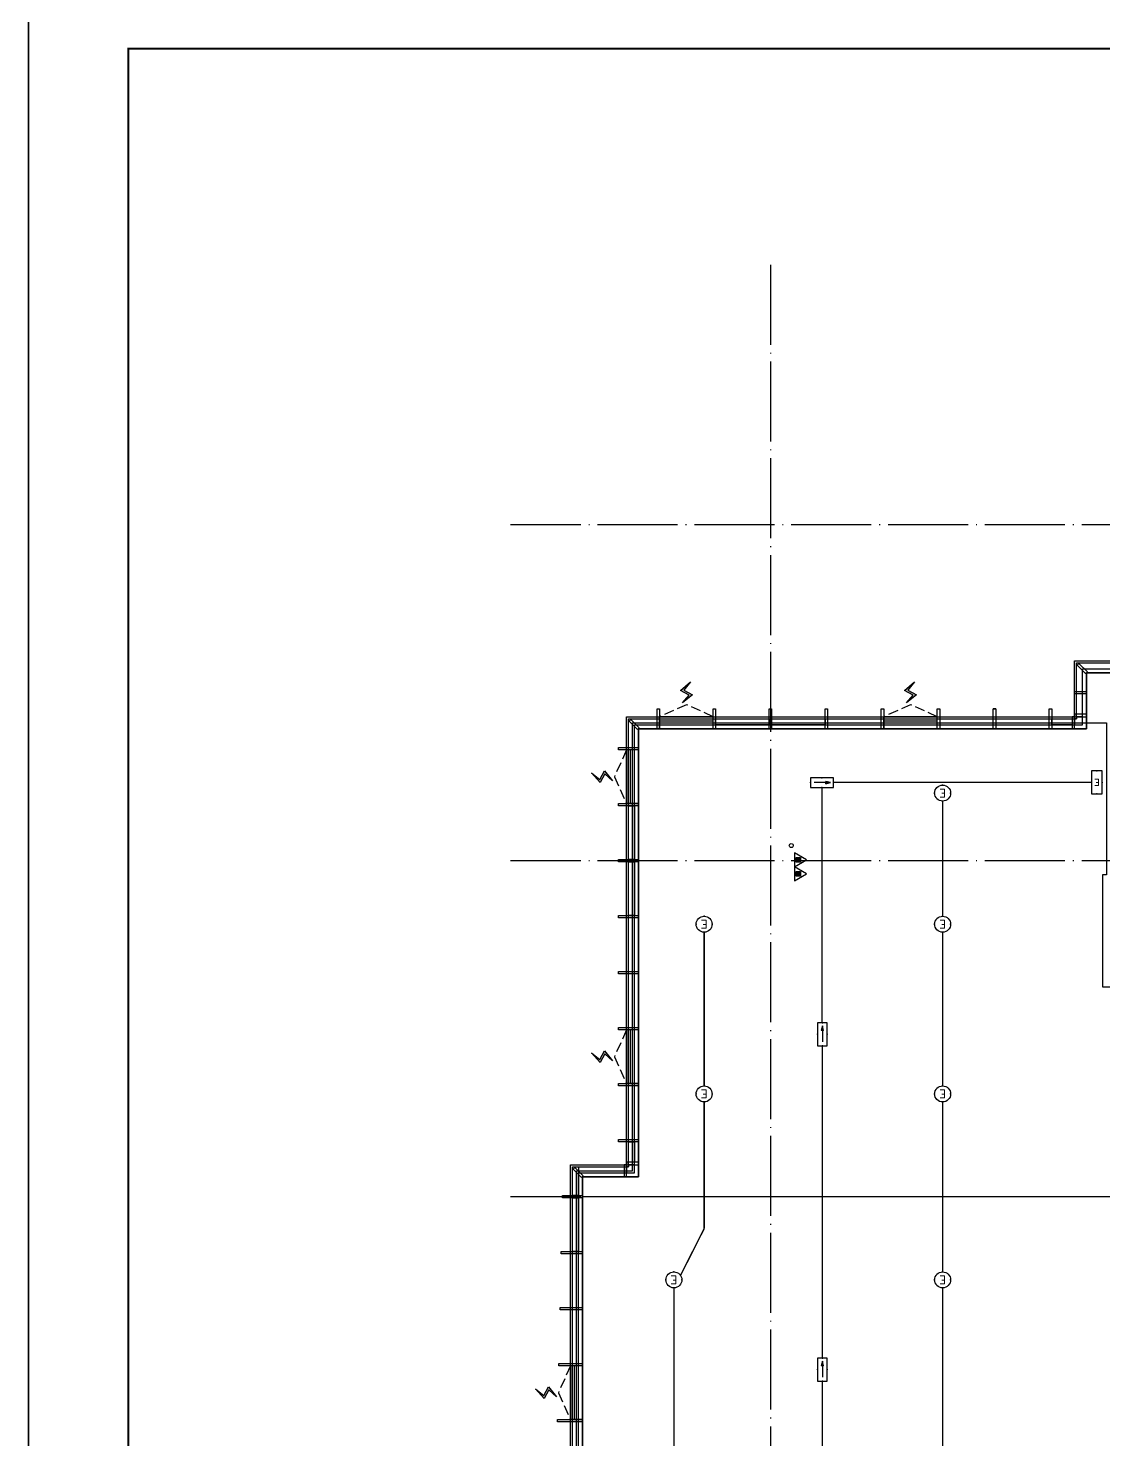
# Model space of a CAD drawing. Extents: x -292644 to 261407, y -12902 to 435090.
# Drawn here: x 93204 to 120089, y 129524 to 164811 of the extents above; entities that cross this region are included whole.
import ezdxf
from ezdxf.enums import TextEntityAlignment as Align
from ezdxf.xclip import XClip

# ---------------------------------------------------------------- set-up
doc = ezdxf.new("R2010")
doc.units = 0
doc.header["$LTSCALE"] = 1000
doc.header["$MEASUREMENT"] = 0
for name, pattern in [('104-10 轴网$0$DOTE', [2.42, 2, -0.2, 0.02, -0.2]), ('8#楼幕墙$0$109-34 轴网$0$L1$0$$AUDIT_BAD_LTYPE1', [0]), ('8#楼幕墙$0$DASH', [0.35, 0.25, -0.1]), ('DASH', [0.35, 0.25, -0.1]), ('X-104 8#10#平面_t3$0$109-34 轴网$0$L1$0$$AUDIT_BAD_LTYPE1', [0]), ('X-104 8#10#平面_t3$0$DASH', [0.35, 0.25, -0.1])]:
    doc.linetypes.add(name, pattern=pattern)
doc.layers.get('0').update_dxf_attribs({"linetype": 'CONTINUOUS'})
doc.layers.get('Defpoints').update_dxf_attribs({"linetype": 'CONTINUOUS'})
for name, color, linetype in [('104-10 轴网$0$A_AXIS-轴线', 36, '104-10 轴网$0$DOTE'), ('8#楼幕墙$0$04-电动窗', 1, 'CONTINUOUS'), ('8#楼幕墙$0$A-C_玻璃幕墙', 140, 'CONTINUOUS'), ('8#楼幕墙$0$A-C_窗b', 191, 'CONTINUOUS'), ('8#楼幕墙$0$A-SUR_看线', 231, 'CONTINUOUS'), ('8#楼幕墙$0$A-TECH_结构', 21, 'CONTINUOUS'), ('EQUIP-照明', 3, 'CONTINUOUS'), ('WIRE-应急', 2, 'DASH'), ('X-104 8#10#平面_t3$0$A-O_分水线', 127, 'CONTINUOUS'), ('X-104 8#10#平面_t3$0$A-SUR_看线', 231, 'CONTINUOUS'), ('X-104 8#10#平面_t3$0$A-TECH_结构', 21, 'CONTINUOUS'), ('X-104 8#10#平面_t3$0$水-消火栓', 41, 'CONTINUOUS')]:
    doc.layers.add(name, color=color, linetype=linetype)
doc.layers.add('8#楼幕墙$0$04-不打印_辅助线', color=165, linetype='CONTINUOUS', plot=False)
doc.layers.add('X-104 8#10#平面_t3$0$04-不打印_辅助线', color=165, linetype='CONTINUOUS', plot=False)
doc.layers.add('X-104 8#10#平面_t3$0$000套内', color=226, linetype='CONTINUOUS', lineweight=30, plot=False)
doc.layers.get('X-104 8#10#平面_t3$0$A-O_分水线').off()
doc.styles.add('_TEL_DIM', font='SIMPLEX', dxfattribs={"width": 0.7, "height": 3.5, "bigfont": 'HZTXT'})
doc.styles.get("Standard").update_dxf_attribs({"font": 'gbenor.shx', "bigfont": 'gbcbig.shx'})

# ---------------------------------------------------------------- blocks, each defined once
blk = doc.blocks.new('104-10 轴网')
at = {"layer": '104-10 轴网$0$A_AXIS-轴线', "linetype": '104-10 轴网$0$DOTE'}
for p, q in [((120430, 40100), (120430, -6500)), ((168930, 33600), (113930, 33600)), ((168930, 25200), (113930, 25200)), ((168930, 16800), (113930, 16800))]:
    blk.add_line(p, q, dxfattribs=at)
at = {"layer": 'Defpoints'}
blk.add_lwpolyline([(104380, 45500), (178480, 45500), (178480, -11900), (104380, -11900)], close=True, dxfattribs=at)
blk = doc.blocks.new('图框-A1')
for points, const_width in [([(0, 0), (841, 0), (841, 594), (0, 594)], 0.05), ([(766, 584), (25, 584), (25, 10), (766, 10)], 0.5)]:
    blk.add_lwpolyline(points, close=True, dxfattribs=dict(const_width=const_width))
at = {"const_width": 0.05}
blk.add_lwpolyline([(0, 297), (2, 297)], dxfattribs=at)
blk = doc.blocks.new('X-104 8#10#平面_t3$0$fdhggh')
at = {"layer": 'X-104 8#10#平面_t3$0$A-TECH_结构', "linetype": 'X-104 8#10#平面_t3$0$109-34 轴网$0$L1$0$$AUDIT_BAD_LTYPE1'}
blk.add_lwpolyline([(42500, 147300), (42500, 157100), (24700, 157100), (24700, 155700), (13500, 155700), (13500, 148700), (7900, 148700), (7900, 147300), (-3300, 147300), (-3300, 136100), (-4700, 136100), (-4700, 115500), (8900, 115500), (8900, 118300), (20100, 118300), (20100, 130900), (27100, 130900), (27100, 135100), (33100, 135100), (33100, 132300), (45300, 132300), (45300, 147300)], close=True, dxfattribs=at)
blk = doc.blocks.new('104-8910 结构')
at = {"layer": 'Defpoints'}
blk.add_lwpolyline([(-19000, -118200), (61000, -118200), (61000, 41800), (-19000, 41800)], close=True, dxfattribs=at)
blk = doc.blocks.new('8#楼幕墙$0$ii')
blk.add_lwpolyline([(-1340, 0), (0, 0), (0, -150), (-1340, -150)], close=True)
blk = doc.blocks.new('8#楼幕墙$0$$TCHSYS$WIN2D')
for p, q in [((-0.5, 0.5), (0.5, 0.5)), ((-0.5, 0.5), (-0.5, -0.5)), ((0.5, 0.5), (0.5, -0.5)), ((0.5, 0.167), (-0.5, 0.167)), ((0.5, -0.167), (-0.5, -0.167)), ((-0.5, -0.5), (0.5, -0.5))]:
    blk.add_line(p, q)
blk = doc.blocks.new('8#楼幕墙$0$开启扇')
at = {"layer": '8#楼幕墙$0$04-电动窗'}
h = blk.add_hatch(color=1, dxfattribs=at)
h.dxf.hatch_style = 1
h.paths.add_polyline_path([(771, 399), (600, 588), (817, 705), (569, 925), (738, 715), (521, 598)])
at = {"linetype": '8#楼幕墙$0$DASH'}
blk.add_lwpolyline([(0, 50), (670, 350), (1340, 50)], dxfattribs=at)
at = {"layer": '8#楼幕墙$0$04-电动窗', "color": 1}
blk.add_lwpolyline([(771, 399), (600, 588), (817, 705), (569, 925), (738, 715), (521, 598), (771, 399)], close=True, dxfattribs=at)
at = {"xscale": -1340, "yscale": 300, "zscale": 1340, "rotation": 180}
blk.add_blockref('8#楼幕墙$0$$TCHSYS$WIN2D', (670, -100), dxfattribs=at)
blk = doc.blocks.new('*U5094')
blk.add_lwpolyline([(510, 0), (0, 0), (0, 150), (510, 150)], close=True)
blk = doc.blocks.new('*U5095')
blk.add_lwpolyline([(720, 0), (0, 0), (0, 150), (720, 150)], close=True)
blk = doc.blocks.new('8#楼幕墙$0$A$C13E80662')
for points in [[(150, 150), (150, 200), (0, 200), (0, 0), (150, 0)], [(150, 0), (200, 0), (200, 150), (150, 150)]]:
    blk.add_lwpolyline(points)
blk = doc.blocks.new('*U5091')
blk.add_lwpolyline([(510, 0), (0, 0), (0, 150), (510, 150)], close=True)
blk = doc.blocks.new('8#楼幕墙')
at = {"layer": '8#楼幕墙$0$04-不打印_辅助线'}
blk.add_lwpolyline([(-18550, 105900), (65550, 105900), (65550, 165300), (-18550, 165300)], close=True, dxfattribs=at)
at = {"layer": '8#楼幕墙$0$A-C_玻璃幕墙'}
for points in [[(-3600, 136400), (-3600, 147600), (7600, 147600), (7600, 149000), (13200, 149000), (13200, 156000), (24400, 156000), (24400, 157400), (42800, 157400), (42800, 147600), (45600, 147600), (45600, 132000), (32800, 132000), (32800, 134800), (27400, 134800), (27400, 130600), (20400, 130600), (20400, 118000), (9200, 118000), (9200, 115200), (-5000, 115200), (-5000, 136400)], [(-3550, 136350), (-3550, 147550), (7650, 147550), (7650, 148950), (13250, 148950), (13250, 155950), (24450, 155950), (24450, 157350), (42750, 157350), (42750, 147550), (45550, 147550), (45550, 132050), (32850, 132050), (32850, 134850), (27350, 134850), (27350, 130650), (20350, 130650), (20350, 118050), (9150, 118050), (9150, 115250), (-4950, 115250), (-4950, 136350)], [(-3400, 136200), (-3400, 147400), (7800, 147400), (7800, 148800), (13400, 148800), (13400, 155800), (24600, 155800), (24600, 157200), (42600, 157200), (42600, 147400), (45400, 147400), (45400, 132200), (33000, 132200), (33000, 135000), (27200, 135000), (27200, 130800), (20200, 130800), (20200, 118200), (9000, 118200), (9000, 115400), (-4800, 115400), (-4800, 136200)], [(7709, 148933), (7667, 148891), (7879, 148679), (7921, 148721)], [(7600, 148170), (7600, 148230), (7900, 148230), (7900, 148170)], [(-3491, 147533), (-3533, 147491), (-3321, 147279), (-3279, 147321)], [(-2770, 147300), (-2830, 147300), (-2830, 147800), (-2770, 147800)], [(-1370, 147300), (-1430, 147300), (-1430, 147800), (-1370, 147800)], [(30, 147300), (-30, 147300), (-30, 147800), (30, 147800)], [(1430, 147300), (1370, 147300), (1370, 147800), (1430, 147800)], [(2830, 147300), (2770, 147300), (2770, 147800), (2830, 147800)], [(4230, 147300), (4170, 147300), (4170, 147800), (4230, 147800)], [(5630, 147300), (5570, 147300), (5570, 147800), (5630, 147800)], [(7030, 147300), (6970, 147300), (6970, 147800), (7030, 147800)], [(7600, 147600), (7540, 147600), (7540, 147300), (7600, 147300)], [(7600, 147660), (7600, 147600), (7900, 147600), (7900, 147660)], [(-3800, 146770), (-3800, 146830), (-3300, 146830), (-3300, 146770)], [(-3800, 146770), (-3800, 146830), (-3300, 146830), (-3300, 146770)], [(-3800, 145370), (-3800, 145430), (-3300, 145430), (-3300, 145370)], [(-3800, 143970), (-3800, 144030), (-3300, 144030), (-3300, 143970)], [(-3800, 142570), (-3800, 142630), (-3300, 142630), (-3300, 142570)], [(-3800, 141170), (-3800, 141230), (-3300, 141230), (-3300, 141170)], [(-3800, 139770), (-3800, 139830), (-3300, 139830), (-3300, 139770)], [(-3800, 138370), (-3800, 138430), (-3300, 138430), (-3300, 138370)], [(-3800, 136970), (-3800, 137030), (-3300, 137030), (-3300, 136970)], [(-4891, 136333), (-4933, 136291), (-4721, 136079), (-4679, 136121)], [(-3600, 136400), (-3660, 136400), (-3660, 136100), (-3600, 136100)], [(-3600, 136460), (-3600, 136400), (-3300, 136400), (-3300, 136460)], [(-5200, 135570), (-5200, 135630), (-4700, 135630), (-4700, 135570)], [(-5230, 134170), (-5230, 134230), (-4700, 134230), (-4700, 134170)], [(-5260, 132770), (-5260, 132830), (-4700, 132830), (-4700, 132770)], [(-5290, 131370), (-5290, 131430), (-4700, 131430), (-4700, 131370)], [(-5320, 129970), (-5320, 130030), (-4700, 130030), (-4700, 129970)]]:
    blk.add_lwpolyline(points, close=True, dxfattribs=at)
at = {"layer": '8#楼幕墙$0$A-SUR_看线'}
blk.add_line((5630, 147800), (5570, 147800), dxfattribs=at)
at = {"layer": '8#楼幕墙$0$A-TECH_结构'}
blk.add_lwpolyline([(-3300, 136100), (-3300, 147300), (7900, 147300), (7900, 148700), (13500, 148700), (13500, 155700), (24700, 155700), (24700, 157100), (42500, 157100), (42500, 147300), (45300, 147300), (45300, 132300), (33100, 132300), (33100, 135100), (27100, 135100), (27100, 130900), (20100, 130900), (20100, 118300), (8900, 118300), (8900, 115500), (-4700, 115500), (-4700, 136100)], close=True, dxfattribs=at)
at = {"layer": '8#楼幕墙$0$A-C_玻璃幕墙', "linetype": '8#楼幕墙$0$109-34 轴网$0$L1$0$$AUDIT_BAD_LTYPE1', "xscale": -1}
for p in [(-1430, 147550), (4170, 147550)]:
    blk.add_blockref('8#楼幕墙$0$开启扇', p, dxfattribs=at)
at = {"layer": '8#楼幕墙$0$A-C_玻璃幕墙'}
for p in [(-30, 147550), (1370, 147550)]:
    blk.add_blockref('8#楼幕墙$0$ii', p, dxfattribs=at)
for name, p, rotation in [('*U5091', (7540, 147550), 180), ('8#楼幕墙$0$A$C13E80662', (7800, 147400), 90), ('8#楼幕墙$0$ii', (-3550, 145370), 90), ('8#楼幕墙$0$ii', (-3550, 143970), 90), ('*U5094', (-3550, 136970), 270), ('*U5095', (-4950, 136350), 270), ('8#楼幕墙$0$A$C13E80662', (-3400, 136200), 90), ('8#楼幕墙$0$ii', (-4950, 135570), 90)]:
    blk.add_blockref(name, p, dxfattribs=dict(at, rotation=rotation))
at = {"layer": '8#楼幕墙$0$A-C_玻璃幕墙', "linetype": '8#楼幕墙$0$109-34 轴网$0$L1$0$$AUDIT_BAD_LTYPE1', "xscale": -1, "rotation": 90}
for p in [(-3550, 146770), (-4950, 131370)]:
    blk.add_blockref('8#楼幕墙$0$开启扇', p, dxfattribs=at)
at = {"layer": '8#楼幕墙$0$A-C_窗b', "color": 4, "linetype": '8#楼幕墙$0$109-34 轴网$0$L1$0$$AUDIT_BAD_LTYPE1', "xscale": -1, "rotation": 90}
blk.add_blockref('8#楼幕墙$0$开启扇', (-3550, 139770), dxfattribs=at)
blk = doc.blocks.new('X-104 8#10#平面_t3$0$$TWTSYS$00000546')
h = blk.add_hatch()
h.set_pattern_fill('ANSI31', color=256, scale=200, style=0)
h.set_pattern_definition([(45, (-38543.802, -6670.83), (-17.67767, 17.67767), [])])
h.paths.add_polyline_path([(-65, 174), (65, 174), (65, 44), (-65, 44)])
for points in [[(0, 344), (-198, 0), (198, 0)], [(-65, 174), (65, 174), (65, 44), (-65, 44)]]:
    blk.add_lwpolyline(points, close=True)
blk = doc.blocks.new('X-104 8#10#平面_t3$0$A$C46662BA1')
at = {"layer": 'X-104 8#10#平面_t3$0$水-消火栓'}
blk.add_circle((112277, 144380), 50, dxfattribs=at)
at = {"layer": 'X-104 8#10#平面_t3$0$水-消火栓', "xscale": 0.88, "yscale": 0.88, "zscale": 0.88, "rotation": 270}
for p in [(112357, 144025), (112357, 143675)]:
    blk.add_blockref('X-104 8#10#平面_t3$0$$TWTSYS$00000546', p, dxfattribs=at)
blk = doc.blocks.new('X-104 8#10#平面_t3')
at = {"linetype": 'X-104 8#10#平面_t3$0$109-34 轴网$0$L1$0$$AUDIT_BAD_LTYPE1'}
blk.add_lwpolyline([(177307, 165300), (177307, 105900), (93207, 105900), (93207, 165300)], close=True, dxfattribs=at)
at = {"layer": 'X-104 8#10#平面_t3$0$000套内'}
blk.add_lwpolyline([(120157, 147450), (120157, 143650), (120057, 143650), (120057, 140850), (121707, 140850), (121707, 131500), (128807, 131500), (128807, 130800), (132007, 130800), (132007, 118150), (120807, 118150), (120807, 115350), (106907, 115350), (106907, 130900), (106907, 136250), (108307, 136250), (108307, 147450)], close=True, dxfattribs=at)
at = {"layer": 'X-104 8#10#平面_t3$0$04-不打印_辅助线', "linetype": 'X-104 8#10#平面_t3$0$109-34 轴网$0$L1$0$$AUDIT_BAD_LTYPE1'}
blk.add_lwpolyline([(177307, 105900), (93207, 105900), (93207, 165300), (177307, 165300)], close=True, dxfattribs=at)
at = {"layer": 'X-104 8#10#平面_t3$0$A-SUR_看线'}
blk.add_line((117387, 147800), (117327, 147800), dxfattribs=at)
at = {"layer": 'X-104 8#10#平面_t3$0$A-SUR_看线', "linetype": 'X-104 8#10#平面_t3$0$DASH', "ltscale": 2, "const_width": 30}
blk.add_lwpolyline([(107057, 135600), (121607, 135600)], dxfattribs=at)
at = {"linetype": 'X-104 8#10#平面_t3$0$109-34 轴网$0$L1$0$$AUDIT_BAD_LTYPE1'}
ref = blk.add_blockref('8#楼幕墙', (111757, 0), dxfattribs=at)
XClip(ref).set_block_clipping_path([(-18549.9999999995, -12899.9999999999), (65550.0000000003, 284100.0000000003)])
blk.add_blockref('X-104 8#10#平面_t3$0$fdhggh', (111757, 0), dxfattribs=at)
at = {"xscale": 100, "yscale": 100, "zscale": 100}
blk.add_blockref('图框-A1', (93207, 105900), dxfattribs=at)
at = {"linetype": 'X-104 8#10#平面_t3$0$109-34 轴网$0$L1$0$$AUDIT_BAD_LTYPE1'}
ref = blk.add_blockref('104-10 轴网', (-8673, 118800), dxfattribs=at)
XClip(ref).set_block_clipping_path([(104379.5977508624, -11900), (178479.5977508624, 45500)])
ref = blk.add_blockref('104-8910 结构', (153887, 46100), dxfattribs=dict(at, rotation=180))
XClip(ref).set_block_clipping_path([(-15919.9999999996, -118200.0000000001), (58180.0000000003, -60800.0000000001)])
at = {"layer": 'X-104 8#10#平面_t3$0$A-O_分水线', "linetype": 'X-104 8#10#平面_t3$0$109-34 轴网$0$L1$0$$AUDIT_BAD_LTYPE1'}
blk.add_blockref('X-104 8#10#平面_t3$0$A$C46662BA1', (0, 0), dxfattribs=at)
blk = doc.blocks.new('$equip$00001147')
blk.add_circle((0, 0), 0.5)
at = {"flags": 9}
blk.add_attdef('A', (0, 0), '', height=0.00002, dxfattribs=at)
blk = doc.blocks.new('$equip_U$00000361(HT0843)')
for p in [(-0.5, 0), (0, 0.5), (0.5, 0), (0, -0.5)]:
    blk.add_point(p)
blk.add_blockref('$equip$00001147', (0, 0))
at = {"color": 7, "style": '_TEL_DIM'}
blk.add_attdef('$TEXT$', text='', height=0.5, dxfattribs=at).set_placement((0, 0), align=Align.MIDDLE_CENTER)
at = {"color": 7, "style": '_TEL_DIM', "flags": 1}
for tag in ['A', 'REMARK']:
    blk.add_attdef(tag, text='', height=0.000025, dxfattribs=at).set_placement((0, 0), align=Align.MIDDLE_CENTER)
blk = doc.blocks.new('$equip$00002534')
for p, q in [((-0.72, 0.66), (-0.72, 0)), ((0.72, 0.66), (-0.72, 0.66)), ((-0.72, 0), (0.72, 0)), ((0.72, 0), (0.72, 0.66))]:
    blk.add_line(p, q)
blk.add_lwpolyline([(-0.72, 0.66), (-0.72, 0), (0.72, 0), (0.72, 0.66), (-0.72, 0.66), (-0.72, 0)])
for p in [(-0.72, 0.33), (0, 0.66), (0, 0), (0.72, 0.33)]:
    blk.add_point(p)
at = {"color": 7, "style": '_TEL_DIM'}
blk.add_attdef('$TEXT$', text='', height=0.4, dxfattribs=at).set_placement((0, 0.33), align=Align.MIDDLE_CENTER)
at = {"color": 7, "style": '_TEL_DIM', "flags": 1}
blk.add_attdef('A', text='', height=0.00002, dxfattribs=at).set_placement((0, 0), align=Align.MIDDLE_CENTER)
blk = doc.blocks.new('$equip$00002541')
blk.add_hatch(color=256).paths.add_polyline_path([(-0.24, 0.372), (-0.528, 0.3), (-0.24, 0.228)])
for p, q in [((-0.72, 0.6), (-0.72, 0)), ((0.72, 0.6), (-0.72, 0.6)), ((-0.72, 0), (0.72, 0)), ((-0.24, 0.372), (-0.528, 0.3)), ((-0.528, 0.3), (-0.24, 0.228)), ((-0.24, 0.372), (-0.24, 0.228)), ((0.72, 0), (0.72, 0.6))]:
    blk.add_line(p, q)
at = {"color": 7}
blk.add_line((-0.48, 0.3), (0.48, 0.3), dxfattribs=at)
blk.add_lwpolyline([(-0.72, 0.6), (-0.72, 0), (0.72, 0), (0.72, 0.6), (-0.72, 0.6), (-0.72, 0)])
for p in [(-0.72, 0.3), (0, 0.6), (0, 0), (0.72, 0.3)]:
    blk.add_point(p)
at = {"color": 7, "style": '_TEL_DIM', "flags": 1}
blk.add_attdef('A', text='', height=0.00002, dxfattribs=at).set_placement((0, 0), align=Align.MIDDLE_CENTER)

msp = doc.modelspace()

# ---------------------------------------------------------------- linework, layer by layer
at = {"layer": 'WIRE-应急', "linetype": 'DASH', "const_width": 35}
for points in [[(113045, 145833), (113045, 139951)], [(119786, 145958), (113333, 145958)], [(116061, 145491), (116061, 142613)], [(110100, 138369), (110100, 142213)], [(116061, 138369), (116061, 142213)], [(113054, 139375), (113054, 131568)], [(110100, 137969), (110100, 134801)], [(116061, 137969), (116061, 133722)], [(110100, 134801), (109509, 133633)], [(109343, 129078), (109343, 133322)], [(116061, 129074), (116061, 133322)], [(114570, 124330), (113054, 124330), (113054, 130992)]]:
    msp.add_lwpolyline(points, dxfattribs=at)

# ---------------------------------------------------------------- block references
msp.add_blockref('X-104 8#10#平面_t3', (0, 0))
at = {"layer": 'EQUIP-照明'}
ref = msp.add_blockref('$equip$00002534', (120050, 145958), dxfattribs=dict(at, xscale=400, yscale=400, zscale=400, rotation=89.99999999999999))
ref.add_attrib('$TEXT$', 'E', dxfattribs={"layer": '0', "color": 7, "height": 160, "rotation": 180, "style": '_TEL_DIM'}).set_placement((119918, 145958), align=Align.MIDDLE_CENTER)
at = {"layer": 'EQUIP-照明', "xscale": 400, "yscale": 400, "zscale": 400}
for p, rotation in [((113045, 146073), 180), ((112934, 139663), 270), ((112934, 131280), 270)]:
    msp.add_blockref('$equip$00002541', p, dxfattribs=dict(at, rotation=rotation))
at = {"layer": 'EQUIP-照明', "xscale": 400, "yscale": 400, "zscale": 400, "rotation": 180}
for p in [(116061, 145691), (110100, 142413), (116061, 142413), (110100, 138169), (116061, 138169), (109343, 133522), (116061, 133522)]:
    msp.add_blockref('$equip_U$00000361(HT0843)', p, dxfattribs=at).add_auto_attribs({'$TEXT$': 'E'})

doc.saveas('drawing.dxf')
